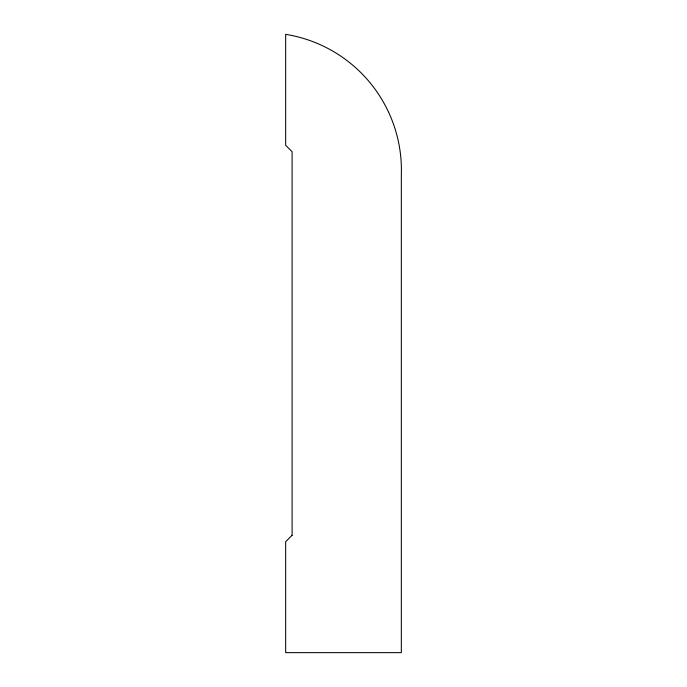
<?xml version="1.0" encoding="UTF-8"?>
<svg xmlns="http://www.w3.org/2000/svg" width="687" height="687" viewBox="0 0 687 687"><rect width="100%" height="100%" fill="white"/><g stroke="black" fill="none" stroke-linecap="round" stroke-linejoin="round"><path stroke-width="1.03" d="M292.104 535.276L285.663 541.717L285.663 652.65L401.337 652.65L401.337 174.558A137.546 137.546 0 0 0 285.663 34.35L285.663 145.283L292.104 151.724L292.104 535.276"/></g></svg>
